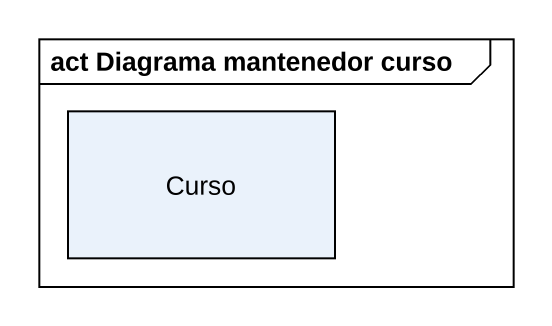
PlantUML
@startuml
mainframe act Diagrama mantenedor curso
hide empty description
state Curso <<object>>
@enduml
